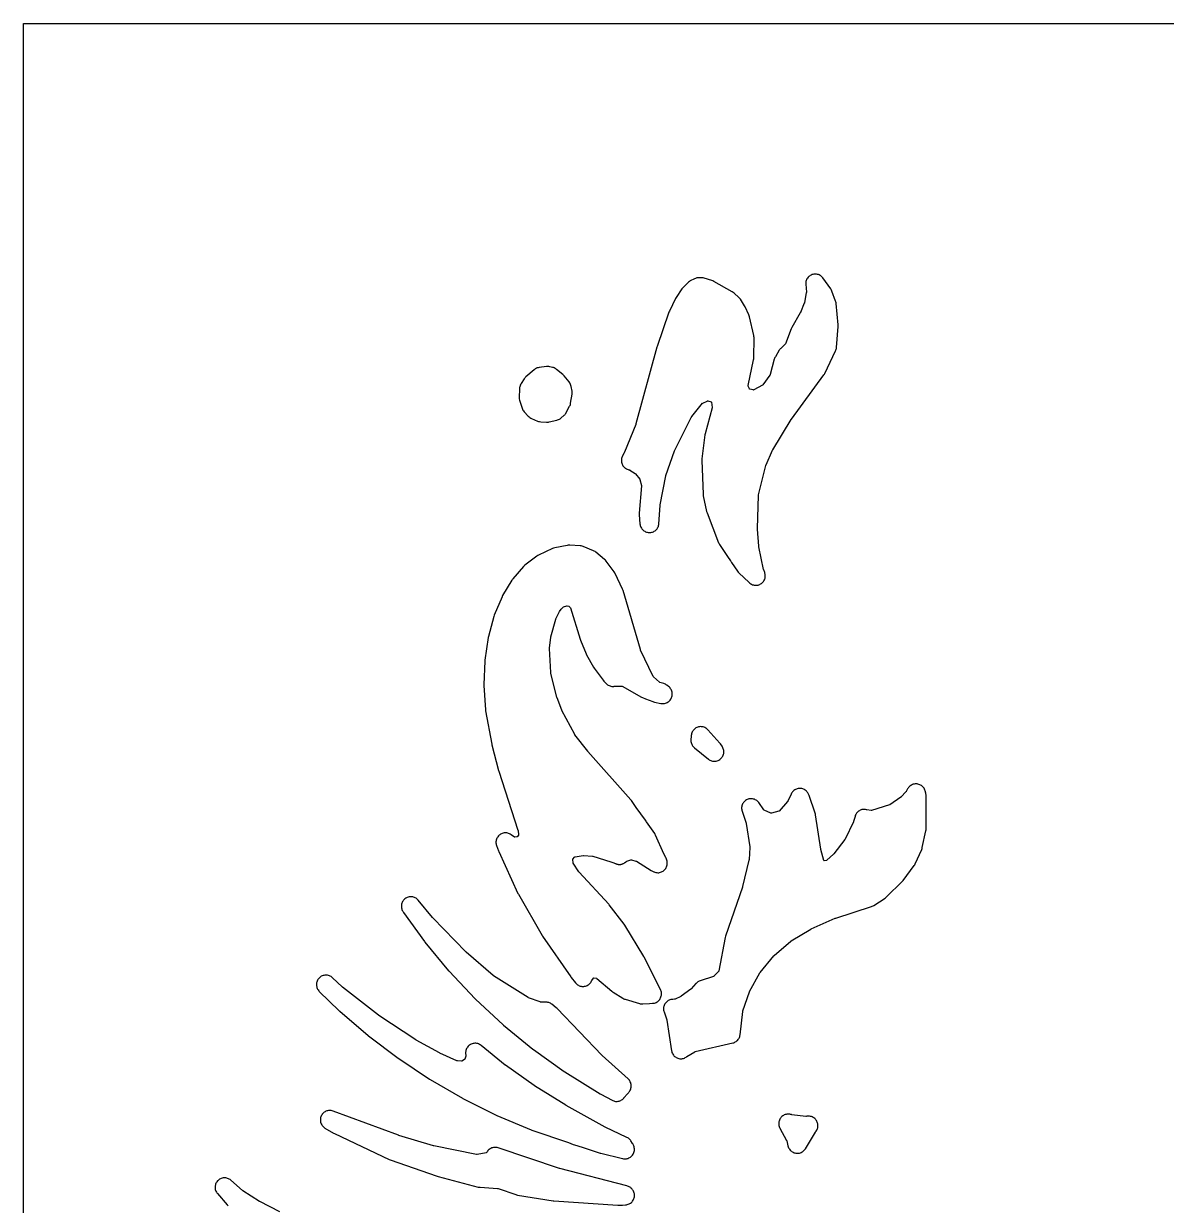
# Model space of a CAD drawing. Header units: millimetres. Extents: x 0 to 300, y 0 to 300.
# Drawn here: x 0 to 144.5, y 150.6 to 300 of the extents above; entities that cross this region are included whole.
import ezdxf

# ---------------------------------------------------------------- set-up
doc = ezdxf.new("R2010")
doc.units = ezdxf.units.MM
doc.layers.add('CUT', color=7, linetype='CONTINUOUS')

msp = doc.modelspace()

# ---------------------------------------------------------------- linework, layer by layer
at = {"layer": 'CUT'}
for points in [[(151.6802, 300), (299.6408, 300), (299.6689, 299.9986), (299.6703, 299.9705), (299.6703, 0.0295), (299.6689, 0.0014), (299.6408, 0), (150.7335, 0), (147.8556, 0), (0.0295, 0), (0.0014, 0.0014), (0, 0.0295), (0, 299.9705), (0.0014, 299.9986), (0.0295, 300), (149.1219, 300)], [(75.6094, 244.8819), (75.6028, 244.7645), (75.6078, 244.647), (75.6241, 244.5306), (75.6519, 244.4164), (75.6906, 244.3054), (75.74, 244.1987), (75.7996, 244.0974), (75.8689, 244.0024), (75.9471, 243.9147), (76.0335, 243.835), (76.1273, 243.7641), (76.2276, 243.7028), (76.3334, 243.6516), (76.4438, 243.6109), (76.5575, 243.5813), (76.6403, 243.5682), (76.6555, 243.5649), (76.6823, 243.5495), (77.336, 243.1252), (77.362, 243.1062), (77.3834, 243.0821), (77.9214, 242.404), (77.9369, 242.3826), (77.944, 242.3572), (78.1214, 241.5871), (78.1267, 241.5576), (78.126, 241.5276), (77.8659, 238.0701), (77.8626, 237.9803), (77.8659, 237.8904), (77.9517, 236.7467), (77.9659, 236.6314), (77.9913, 236.518), (78.0275, 236.4076), (78.0742, 236.3012), (78.131, 236.1999), (78.1973, 236.1045), (78.2726, 236.016), (78.356, 235.9351), (78.4469, 235.8627), (78.5443, 235.7995), (78.6474, 235.7459), (78.7552, 235.7026), (78.8667, 235.6699), (78.9808, 235.6481), (79.0965, 235.6375), (79.2127, 235.6381), (79.3282, 235.6499), (79.4421, 235.6729), (79.5533, 235.7068), (79.6606, 235.7512), (79.7631, 235.8058), (79.8599, 235.8701), (79.95, 235.9435), (80.0326, 236.0252), (80.1069, 236.1145), (80.1722, 236.2106), (80.2279, 236.3125), (80.2735, 236.4194), (80.3086, 236.5301), (80.3327, 236.6438), (80.3458, 236.7592), (80.4937, 239.0552), (80.5033, 239.1297), (81.2104, 242.8128), (81.2154, 242.8345), (81.222, 242.8557), (82.3251, 245.9901), (82.3558, 246.0622), (84.4822, 250.2565), (84.4976, 250.2834), (84.5156, 250.3085), (85.8588, 251.9823), (85.8772, 252.0031), (85.9018, 252.0158), (86.4616, 252.2717), (86.4868, 252.2819), (86.5136, 252.2773), (86.941, 252.1844), (86.9694, 252.1767), (86.9749, 252.1478), (87.0705, 251.4676), (87.0731, 251.4381), (87.067, 251.4091), (86.197, 248.1311), (86.1669, 247.9783), (85.7742, 244.9631), (85.7653, 244.8622), (85.7651, 244.7609), (85.9331, 240.494), (85.9411, 240.3947), (85.9573, 240.2964), (86.3697, 238.3173), (86.394, 238.2206), (86.4263, 238.1263), (87.8937, 234.3604), (87.9491, 234.2388), (88.0177, 234.124), (89.2003, 232.3746), (89.2282, 232.3242), (89.3787, 232.0816), (89.432, 232.0027), (89.4914, 231.9284), (89.5394, 231.873), (90.297, 230.7522), (90.3738, 230.6506), (90.461, 230.5577), (91.771, 229.3028), (91.8614, 229.2244), (91.9592, 229.1555), (92.0634, 229.0966), (92.1729, 229.0484), (92.2866, 229.0113), (92.4035, 228.9857), (92.5224, 228.9719), (92.642, 228.97), (92.7613, 228.9801), (92.8789, 229.0019), (92.9938, 229.0354), (93.1048, 229.0801), (93.2107, 229.1357), (93.3106, 229.2016), (93.4035, 229.277), (93.4884, 229.3614), (93.5644, 229.4537), (93.6309, 229.5532), (93.6871, 229.6589), (93.7326, 229.7695), (93.7668, 229.8842), (93.7894, 230.0017), (93.8001, 230.1209), (93.799, 230.2405), (93.786, 230.3595), (93.7611, 230.4765), (93.7248, 230.5905), (93.5959, 230.9344), (93.5887, 230.956), (93.5832, 230.9781), (92.9864, 233.8297), (92.9757, 233.9035), (92.7985, 236.0628), (92.7968, 236.1337), (92.9497, 240.3302), (92.9524, 240.3604), (92.958, 240.3902), (93.8727, 244.1375), (93.8798, 244.1621), (93.889, 244.1859), (94.6957, 246.0405), (94.7342, 246.1145), (97.0656, 249.9211), (97.0932, 249.9623), (101.2119, 255.5831), (101.2725, 255.6743), (101.3246, 255.7706), (102.6961, 258.6108), (102.7396, 258.7128), (102.7736, 258.8184), (102.7976, 258.9266), (102.8116, 259.0366), (103.0245, 261.6893), (103.0283, 261.7958), (103.0226, 261.9021), (102.7577, 264.6101), (102.7439, 264.7087), (102.722, 264.8057), (102.6921, 264.9006), (102.2303, 266.1804), (102.1864, 266.286), (102.1326, 266.3869), (102.0694, 266.4823), (101.0759, 267.838), (101.0006, 267.9307), (100.9165, 268.0154), (100.8244, 268.0914), (100.7252, 268.1578), (100.6199, 268.214), (100.5096, 268.2595), (100.3952, 268.2938), (100.278, 268.3166), (100.1592, 268.3276), (100.0398, 268.3268), (99.9211, 268.3141), (99.8043, 268.2896), (99.6904, 268.2537), (99.5807, 268.2067), (99.4762, 268.1489), (99.378, 268.0811), (99.287, 268.0039), (99.2041, 267.918), (99.1301, 267.8242), (99.0659, 267.7236), (99.0119, 267.6172), (98.9688, 267.5058), (98.937, 267.3908), (98.9167, 267.2731), (98.9083, 267.1541), (98.9117, 267.0347), (98.9902, 266.0349), (98.9911, 266.0085), (98.9874, 265.9825), (98.7448, 264.6921), (98.7379, 264.6634), (98.7283, 264.6356), (98.25, 263.4486), (98.2407, 263.4278), (98.2299, 263.4078), (97.1528, 261.5906), (97.1026, 261.4967), (97.061, 261.3988), (96.3607, 259.5245), (96.3503, 259.5001), (96.3322, 259.481), (95.7665, 258.9339), (95.6953, 258.8588), (95.6308, 258.7779), (95.5735, 258.6917), (95.0702, 257.8583), (95.0169, 257.76), (94.973, 257.6571), (94.9389, 257.5506), (94.4145, 255.6072), (94.4064, 255.5817), (94.3918, 255.5593), (93.498, 254.3138), (93.4812, 254.2925), (93.4578, 254.2786), (92.332, 253.677), (92.3054, 253.6644), (92.2764, 253.669), (91.823, 253.7641), (91.795, 253.7714), (91.7831, 253.7978), (91.6388, 254.1639), (91.6296, 254.1912), (91.6341, 254.2196), (92.3203, 257.4722), (92.3389, 257.5884), (92.3461, 257.7058), (92.3766, 260.2936), (92.3696, 260.438), (92.3453, 260.5805), (91.7967, 262.9313), (91.763, 263.0484), (91.7177, 263.1614), (91.2547, 264.1649), (91.1755, 264.3094), (90.6437, 265.1395), (90.5863, 265.2214), (90.5223, 265.2982), (90.4522, 265.3694), (89.8559, 265.926), (89.7443, 266.0183), (89.6223, 266.0964), (87.275, 267.4078), (87.164, 267.4626), (87.0479, 267.5056), (86.0629, 267.8136), (85.9368, 267.8456), (85.808, 267.8638), (85.6779, 267.8679), (85.3713, 267.8611), (85.2646, 267.8539), (85.1589, 267.8373), (85.0551, 267.8113), (84.954, 267.7762), (84.8564, 267.7322), (84.3123, 267.4569), (84.2018, 267.3934), (84.0987, 267.3186), (84.0041, 267.2333), (83.4014, 266.6287), (83.3251, 266.5446), (83.2571, 266.4536), (82.5318, 265.3809), (82.4494, 265.239), (81.6703, 263.6575), (81.6122, 263.5179), (80.1116, 259.1589), (80.0886, 259.0844), (77.4395, 249.3825), (77.4172, 249.3163), (75.9995, 245.7999), (75.9704, 245.7381), (75.7481, 245.3282), (75.6971, 245.2223), (75.6568, 245.1119), (75.6275, 244.998)], [(67.3057, 256.3475), (67.2111, 256.4057), (67.1116, 256.4549), (67.0079, 256.4946), (66.9009, 256.5246), (66.5468, 256.6065), (66.442, 256.6259), (66.3358, 256.6359), (66.2291, 256.6364), (66.1229, 256.6274), (65.1917, 256.5072), (65.0765, 256.4866), (64.9638, 256.4548), (64.8548, 256.4122), (64.7504, 256.3592), (64.6517, 256.2963), (64.5596, 256.2241), (63.5231, 255.3261), (63.4425, 255.2494), (63.3693, 255.1656), (63.3042, 255.0754), (62.9188, 254.4854), (62.8631, 254.391), (62.8163, 254.2918), (62.7786, 254.1888), (62.7506, 254.0828), (62.7323, 253.9747), (62.724, 253.8653), (62.688, 252.6721), (62.6916, 252.5359), (62.7107, 252.401), (62.7449, 252.2691), (63.033, 251.372), (63.0793, 251.2507), (63.1384, 251.1351), (63.2097, 251.0266), (63.2923, 250.9264), (63.8218, 250.3509), (63.9149, 250.2601), (64.0173, 250.1799), (64.1277, 250.1112), (64.245, 250.0549), (65.0076, 249.7384), (65.1332, 249.6943), (65.2629, 249.6644), (65.3951, 249.649), (66.142, 249.6038), (66.256, 249.6023), (66.3695, 249.6116), (66.4817, 249.6317), (67.4247, 249.847), (67.5383, 249.8789), (67.6481, 249.9218), (67.7532, 249.9752), (67.8526, 250.0387), (67.9453, 250.1117), (68.353, 250.4664), (68.4317, 250.5415), (68.5034, 250.6234), (68.5673, 250.7114), (68.623, 250.8049), (69.0511, 251.6038), (69.1079, 251.726), (69.1508, 251.8538), (69.179, 251.9856), (69.3567, 253.1245), (69.3698, 253.254), (69.3687, 253.3842), (69.3536, 253.5135), (69.2471, 254.1303), (69.2196, 254.2518), (69.1796, 254.3698), (69.1277, 254.483), (69.0642, 254.5902), (68.99, 254.6902), (68.3541, 255.4606), (68.2772, 255.5452), (68.1926, 255.6221), (67.3945, 256.2809)], [(61.2244, 197.6288), (61.1093, 197.6511), (60.9926, 197.6621), (60.8754, 197.6616), (60.7587, 197.6498), (60.6438, 197.6265), (60.5317, 197.5922), (60.4235, 197.5471), (60.3202, 197.4917), (60.2228, 197.4265), (60.1322, 197.352), (60.0493, 197.2691), (59.975, 197.1785), (59.9098, 197.081), (59.8544, 196.9777), (59.8094, 196.8694), (59.7751, 196.7573), (59.752, 196.6423), (59.7402, 196.5257), (59.7398, 196.4085), (59.7509, 196.2917), (59.7733, 196.1767), (59.8069, 196.0643), (60.0403, 195.4023), (60.0822, 195.2988), (62.5212, 190.009), (62.5708, 189.9129), (65.5835, 184.6775), (65.6365, 184.5936), (69.1947, 179.4463), (69.2488, 179.374), (69.8094, 178.6809), (69.887, 178.594), (69.9726, 178.515), (70.0655, 178.4447), (70.1648, 178.3837), (70.2695, 178.3327), (70.3787, 178.292), (70.4913, 178.2621), (70.6062, 178.2433), (70.7225, 178.2357), (70.8389, 178.2394), (70.9544, 178.2544), (71.0679, 178.2806), (71.1784, 178.3176), (71.2848, 178.3651), (71.386, 178.4227), (71.4812, 178.4899), (71.5694, 178.566), (71.6498, 178.6503), (71.7217, 178.742), (71.7843, 178.8402), (71.8371, 178.944), (71.8514, 178.9758), (71.8672, 179.0032), (72.0511, 179.288), (72.0678, 179.3112), (72.0963, 179.3103), (72.4337, 179.2834), (72.4645, 179.2793), (72.4891, 179.2602), (74.3843, 177.6244), (74.4594, 177.5646), (74.539, 177.511), (75.7962, 176.7367), (75.888, 176.6855), (75.9839, 176.6426), (76.0831, 176.6083), (77.8754, 176.0747), (77.9779, 176.049), (78.0822, 176.0324), (78.1876, 176.0251), (78.2933, 176.0271), (79.1337, 176.0801), (79.5462, 176.1061), (79.6637, 176.1193), (79.7794, 176.1441), (79.892, 176.1801), (80.0006, 176.227), (80.104, 176.2844), (80.2013, 176.3517), (80.2914, 176.4283), (80.3736, 176.5133), (80.4471, 176.606), (80.511, 176.7056), (80.5648, 176.8109), (80.608, 176.921), (80.6402, 177.0348), (80.661, 177.1512), (80.6702, 177.2691), (80.6678, 177.3874), (80.6537, 177.5048), (80.6282, 177.6203), (80.5914, 177.7327), (80.5437, 177.841), (78.4979, 181.9271), (78.45, 182.0138), (76.0198, 186.0063), (75.948, 186.1113), (74.073, 188.5633), (73.9994, 188.6505), (70.2447, 192.6978), (70.2282, 192.7171), (70.2134, 192.7379), (69.503, 193.8276), (69.4877, 193.854), (69.4842, 193.8843), (69.4591, 194.2786), (69.4586, 194.3058), (69.4747, 194.3279), (69.6865, 194.5918), (69.7064, 194.6143), (69.7357, 194.6212), (70.7443, 194.8059), (70.7703, 194.8094), (70.7963, 194.8085), (71.9288, 194.7161), (71.96, 194.7119), (71.9907, 194.7044), (74.2837, 194.0138), (74.519, 193.9311), (74.8445, 193.7799), (74.8509, 193.7773), (74.8938, 193.7571), (74.944, 193.7394), (74.9524, 193.736), (74.9608, 193.7335), (75.0085, 193.7167), (75.0553, 193.7054), (75.0641, 193.7027), (75.0745, 193.7007), (75.1268, 193.6881), (75.1695, 193.6822), (75.1785, 193.6805), (75.191, 193.6793), (75.2474, 193.6716), (75.2856, 193.6703), (75.2944, 193.6695), (75.3092, 193.6695), (75.369, 193.6674), (75.4025, 193.6697), (75.411, 193.6697), (75.4279, 193.6714), (75.4903, 193.6756), (75.5191, 193.6805), (75.5269, 193.6813), (75.5461, 193.6851), (75.6103, 193.696), (75.6341, 193.7026), (75.6412, 193.704), (75.6626, 193.7105), (75.7275, 193.7285), (75.7466, 193.7359), (75.7527, 193.7378), (75.7765, 193.7475), (75.8409, 193.7726), (75.8554, 193.7801), (75.8605, 193.7821), (75.8868, 193.7961), (75.9492, 193.828), (75.9595, 193.8347), (75.9634, 193.8368), (75.993, 193.8563), (76.0514, 193.8941), (76.0578, 193.8993), (76.0605, 193.9011), (76.0961, 193.93), (76.1463, 193.9702), (76.1494, 193.9733), (76.151, 193.9746), (76.2135, 194.0364), (76.233, 194.0556), (76.2339, 194.0565), (76.2652, 194.0906), (76.2946, 194.0999), (76.8118, 194.2347), (76.8414, 194.2409), (76.871, 194.2348), (77.4456, 194.0857), (77.4746, 194.0765), (77.5012, 194.0617), (79.3768, 192.8855), (79.4571, 192.8394), (79.5407, 192.7996), (79.6841, 192.738), (79.7304, 192.7181), (79.8425, 192.6764), (79.9582, 192.6461), (80.0763, 192.6275), (80.1956, 192.6207), (80.3151, 192.6258), (80.4335, 192.6428), (80.5495, 192.6715), (80.6622, 192.7116), (80.7703, 192.7627), (80.8727, 192.8243), (80.9686, 192.8958), (81.0568, 192.9764), (81.1366, 193.0655), (81.2071, 193.162), (81.2677, 193.2651), (81.3177, 193.3738), (81.3566, 193.4868), (81.3842, 193.6032), (81.3999, 193.7217), (81.4039, 193.8412), (81.3959, 193.9605), (81.376, 194.0784), (81.3446, 194.1937), (81.2949, 194.3457), (81.2568, 194.4464), (81.21, 194.5433), (80.9547, 195.0154), (79.9315, 197.3635), (79.8771, 197.4728), (79.8118, 197.576), (78.7808, 199.0368), (78.734, 199.1234), (78.6518, 199.2546), (77.4838, 200.8746), (76.872, 201.7415), (76.7887, 201.8465), (71.3699, 207.9469), (71.3443, 207.9778), (69.723, 210.0697), (69.7086, 210.0901), (69.6959, 210.1116), (68.0841, 213.1156), (68.0517, 213.1868), (67.4694, 214.725), (67.4485, 214.7914), (66.6757, 217.8734), (66.67, 217.9022), (66.6671, 217.9315), (66.5168, 220.9827), (66.5166, 221.0062), (66.5182, 221.0296), (66.6678, 222.4122), (66.6715, 222.4367), (66.6771, 222.4608), (67.295, 224.666), (67.3029, 224.6901), (67.3127, 224.7134), (67.7625, 225.6633), (67.9856, 225.9624), (68.2887, 226.2509), (68.6792, 226.3818), (68.71, 226.3903), (68.7415, 226.3851), (68.9607, 226.3371), (69.1337, 226.152), (69.1513, 226.1314), (69.1604, 226.1059), (70.3699, 222.1408), (70.4104, 222.0284), (71.1254, 220.3166), (71.1889, 220.1872), (72.0891, 218.5997), (72.1698, 218.4759), (73.2947, 216.9623), (73.3844, 216.8552), (73.6632, 216.5593), (73.7496, 216.4763), (73.8439, 216.4023), (73.9452, 216.3381), (74.0523, 216.2843), (74.1642, 216.2415), (74.2799, 216.21), (74.3981, 216.1903), (74.5178, 216.1824), (74.6376, 216.1865), (74.6846, 216.1929), (74.7504, 216.1982), (75.6303, 216.2243), (75.6571, 216.2239), (75.6811, 216.2118), (78.1272, 214.8335), (78.2824, 214.7601), (78.6655, 214.6115), (79.5752, 214.2587), (79.6747, 214.2251), (79.7767, 214.2003), (80.5972, 214.0383), (80.7142, 214.0212), (80.8324, 214.0156), (80.9505, 214.0217), (81.0675, 214.0395), (81.1821, 214.0686), (81.2934, 214.1089), (81.4001, 214.1599), (81.5013, 214.2213), (81.5959, 214.2922), (81.6831, 214.3722), (81.762, 214.4603), (81.8318, 214.5558), (81.8919, 214.6577), (81.9417, 214.765), (81.9807, 214.8767), (82.0085, 214.9917), (82.0248, 215.1088), (82.0295, 215.227), (82.0225, 215.3451), (82.004, 215.462), (81.974, 215.5764), (81.9329, 215.6873), (81.8811, 215.7937), (81.8191, 215.8944), (81.7475, 215.9886), (81.6669, 216.0752), (81.5782, 216.1535), (81.3572, 216.3299), (81.265, 216.3966), (81.1669, 216.4543), (81.0637, 216.5024), (80.9565, 216.5405), (80.4697, 216.688), (80.4395, 216.699), (80.4143, 216.719), (79.6469, 217.403), (79.6257, 217.4239), (79.6116, 217.4502), (78.0325, 220.7865), (78.0234, 220.8078), (78.016, 220.8298), (75.8094, 228.2996), (75.7812, 228.3836), (75.7468, 228.4652), (74.8243, 230.4512), (74.7668, 230.5601), (74.6984, 230.6625), (73.6722, 232.04), (73.5773, 232.1523), (73.4694, 232.2522), (72.364, 233.1559), (72.2693, 233.2258), (72.1683, 233.2862), (72.0617, 233.3363), (70.7754, 233.8665), (70.6516, 233.9097), (70.5239, 233.9392), (70.3937, 233.9546), (69.0625, 234.0386), (68.9582, 234.0406), (68.854, 234.0336), (68.7509, 234.0175), (67.1685, 233.7), (67.0317, 233.664), (66.9, 233.6122), (65.1245, 232.7892), (65.0107, 232.7288), (64.9039, 232.6566), (63.4069, 231.521), (63.3112, 231.4403), (63.2245, 231.35), (61.872, 229.7863), (61.8091, 229.7072), (61.7532, 229.623), (60.5826, 227.6907), (60.5387, 227.6117), (60.5009, 227.5296), (59.5214, 225.1734), (59.4714, 225.0274), (58.7807, 222.4854), (58.7522, 222.3506), (58.3205, 219.5024), (58.3078, 219.3679), (58.196, 216.4087), (58.1978, 216.2845), (58.3987, 213.2363), (58.4158, 213.0984), (59.1948, 208.8599), (59.2139, 208.7736), (60.06, 205.5335), (60.0804, 205.464), (62.5144, 198.0134), (62.5224, 197.9842), (62.5273, 197.9543), (62.5878, 197.4231), (62.5896, 197.3955), (62.5742, 197.3725), (62.4289, 197.1766), (62.4112, 197.1549), (62.384, 197.1488), (62.1317, 197.1044), (62.1023, 197.1007), (62.0775, 197.117), (61.647, 197.4319), (61.5491, 197.4964), (61.4454, 197.551), (61.3368, 197.5953)], [(84.4164, 209.0944), (84.4465, 208.983), (84.4871, 208.8751), (84.5379, 208.7715), (84.5983, 208.6733), (84.668, 208.5814), (84.7461, 208.4965), (84.832, 208.4196), (86.595, 206.9873), (86.6909, 206.917), (86.7934, 206.8565), (86.9013, 206.8064), (87.0137, 206.7673), (87.1294, 206.7395), (87.2473, 206.7233), (87.3662, 206.7188), (87.4849, 206.7262), (87.6024, 206.7452), (87.7174, 206.7758), (87.8288, 206.8177), (87.9355, 206.8703), (88.0364, 206.9333), (88.1306, 207.006), (88.2172, 207.0876), (88.2953, 207.1774), (88.364, 207.2745), (88.4229, 207.3779), (88.4712, 207.4867), (88.5084, 207.5997), (88.5343, 207.7158), (88.5486, 207.834), (88.5511, 207.9529), (88.5418, 208.0715), (88.5209, 208.1887), (88.4884, 208.3031), (88.4447, 208.4138), (88.3903, 208.5197), (88.3257, 208.6196), (88.1158, 208.9113), (88.0368, 209.0097), (86.5345, 210.692), (86.4521, 210.7757), (86.3619, 210.8509), (86.2648, 210.9169), (86.1617, 210.9732), (86.0536, 211.019), (85.9415, 211.0541), (85.8265, 211.0781), (85.7097, 211.0907), (85.5923, 211.0918), (85.4753, 211.0815), (85.3599, 211.0597), (85.2472, 211.0268), (85.1382, 210.983), (85.034, 210.9288), (84.9356, 210.8647), (84.844, 210.7912), (84.76, 210.7091), (84.6844, 210.6193), (84.6179, 210.5224), (84.5613, 210.4195), (84.5149, 210.3116), (84.4794, 210.1997), (84.4549, 210.0848), (84.4418, 209.9681), (84.4403, 209.8568), (84.438, 209.8232), (84.4015, 209.519), (84.4017, 209.519), (84.3919, 209.4384), (84.389, 209.3231), (84.3972, 209.2081)], [(81.8509, 176.5747), (81.7376, 176.5421), (81.628, 176.4986), (81.5233, 176.4445), (81.4243, 176.3804), (81.3322, 176.3069), (81.2477, 176.2247), (81.1716, 176.1346), (81.1048, 176.0375), (81.0478, 175.9343), (81.0012, 175.826), (80.9655, 175.7136), (80.941, 175.5983), (80.9279, 175.4811), (80.9263, 175.3632), (80.9364, 175.2458), (80.9579, 175.1299), (80.9907, 175.0166), (81.3312, 174.0257), (81.3387, 174.0001), (81.3439, 173.974), (81.9393, 170.1131), (81.9635, 169.9955), (81.9994, 169.8809), (82.0465, 169.7704), (82.1044, 169.6652), (82.1726, 169.5663), (82.2503, 169.4747), (82.3368, 169.3914), (82.4312, 169.3171), (82.5325, 169.2526), (82.6398, 169.1986), (82.7519, 169.1556), (82.8678, 169.124), (82.9862, 169.1041), (83.106, 169.0962), (83.2261, 169.1003), (83.3451, 169.1163), (83.4619, 169.1442), (83.5754, 169.1836), (83.6843, 169.2342), (83.7876, 169.2954), (83.8387, 169.333), (83.8872, 169.366), (84.884, 169.9831), (84.9128, 169.9988), (84.9442, 170.0078), (89.6893, 171.0922), (89.7992, 171.1229), (89.9057, 171.1639), (90.0079, 171.2149), (90.1047, 171.2753), (90.1954, 171.3446), (90.279, 171.4222), (90.355, 171.5075), (90.4224, 171.5995), (90.4808, 171.6976), (90.5297, 171.8007), (90.5685, 171.9081), (90.597, 172.0186), (90.6148, 172.1314), (90.9384, 175.0844), (90.9439, 175.1172), (90.9529, 175.1491), (91.7812, 177.5549), (91.7908, 177.5794), (91.8026, 177.6028), (93.107, 179.9508), (93.1215, 179.9744), (93.1381, 179.9965), (94.8916, 182.1123), (94.9086, 182.1312), (94.9271, 182.1485), (97.0359, 183.9574), (97.0551, 183.9725), (97.0755, 183.986), (99.5423, 185.4836), (99.6114, 185.5197), (102.6452, 186.8578), (102.703, 186.8798), (107.2334, 188.3418), (107.3339, 188.3793), (107.4307, 188.4257), (107.523, 188.4805), (108.9509, 189.4171), (109.0467, 189.487), (109.1352, 189.566), (111.1152, 191.5184), (111.1761, 191.583), (111.232, 191.652), (112.6314, 193.5146), (112.705, 193.6247), (112.766, 193.7424), (113.5793, 195.5471), (113.6256, 195.6667), (113.659, 195.7906), (114.1147, 197.9341), (114.1344, 198.0586), (114.1409, 198.1844), (114.1381, 202.359), (114.1335, 202.4641), (114.1196, 202.5683), (114.0967, 202.671), (114.0172, 202.9653), (113.9803, 203.0791), (113.9322, 203.1886), (113.8735, 203.2928), (113.8048, 203.3907), (113.7266, 203.4812), (113.6398, 203.5635), (113.5452, 203.6367), (113.4438, 203.7001), (113.3366, 203.7532), (113.2247, 203.7953), (113.1091, 203.826), (112.991, 203.8451), (112.8716, 203.8524), (112.7521, 203.8477), (112.6337, 203.8312), (112.5174, 203.8029), (112.4046, 203.7632), (112.2963, 203.7125), (112.1936, 203.6513), (112.0974, 203.5801), (112.0089, 203.4997), (111.9288, 203.4109), (111.8579, 203.3146), (111.7969, 203.2117), (111.62, 202.8757), (111.6059, 202.8517), (111.5876, 202.8308), (110.9853, 202.2029), (110.9631, 202.182), (110.9389, 202.1635), (109.5531, 201.2108), (109.5277, 201.1952), (109.4998, 201.185), (107.2389, 200.4777), (107.2101, 200.4703), (107.1807, 200.4747), (106.6339, 200.5845), (106.5989, 200.5934), (106.4848, 200.6165), (106.3689, 200.6284), (106.2525, 200.629), (106.1365, 200.6184), (106.0222, 200.5965), (105.9104, 200.5637), (105.8024, 200.5202), (105.6992, 200.4665), (105.6016, 200.4029), (105.5106, 200.3303), (105.4271, 200.2491), (105.3518, 200.1602), (105.2856, 200.0645), (105.2289, 199.9628), (105.1823, 199.8561), (105.1463, 199.7453), (104.9698, 199.0969), (104.9612, 199.0703), (104.9502, 199.0446), (103.8886, 196.8624), (103.8741, 196.836), (103.857, 196.8112), (102.4758, 195.0102), (102.4581, 194.9892), (102.4385, 194.9699), (101.5701, 194.1884), (101.5491, 194.1711), (101.5221, 194.1675), (101.2534, 194.1436), (101.2248, 194.1425), (101.2158, 194.1696), (100.8332, 195.5362), (100.818, 195.6063), (100.1496, 199.9327), (100.1295, 200.0339), (100.1007, 200.133), (99.3399, 202.3888), (99.2745, 202.5452), (99.2351, 202.6235), (99.1771, 202.7258), (99.1093, 202.8219), (99.0325, 202.911), (98.9473, 202.9921), (98.8546, 203.0644), (98.7553, 203.1274), (98.6503, 203.1803), (98.5406, 203.2227), (98.4273, 203.2542), (98.3114, 203.2744), (98.1941, 203.2831), (98.0765, 203.2804), (97.9598, 203.2661), (97.845, 203.2405), (97.7333, 203.2038), (97.6257, 203.1563), (97.5233, 203.0985), (97.427, 203.031), (97.3378, 202.9544), (97.2565, 202.8694), (97.1839, 202.7768), (97.1208, 202.6776), (97.0676, 202.5727), (96.6616, 201.6632), (96.6475, 201.6355), (96.6279, 201.6114), (95.5604, 200.4248), (95.5401, 200.4043), (95.5126, 200.3957), (94.5649, 200.1489), (94.5363, 200.1429), (94.5093, 200.154), (93.66, 200.551), (93.6332, 200.5652), (93.6142, 200.589), (92.9767, 201.4802), (92.9036, 201.5726), (92.8217, 201.6573), (92.732, 201.7335), (92.6352, 201.8007), (92.5323, 201.8579), (92.4242, 201.9049), (92.3121, 201.941), (92.197, 201.9659), (92.08, 201.9795), (91.9622, 201.9815), (91.8448, 201.9719), (91.7289, 201.9509), (91.6157, 201.9186), (91.5061, 201.8754), (91.4013, 201.8217), (91.3023, 201.7579), (91.21, 201.6847), (91.1253, 201.6028), (91.0491, 201.5131), (90.982, 201.4162), (90.9247, 201.3133), (90.8778, 201.2053), (90.8417, 201.0931), (90.8168, 200.978), (90.8033, 200.861), (90.8014, 200.7432), (90.8109, 200.6258), (90.832, 200.51), (90.8643, 200.3967), (91.3779, 198.8824), (91.3853, 198.8568), (91.3904, 198.8307), (91.8317, 195.8901), (91.8347, 195.8592), (91.8345, 195.8282), (91.7431, 194.2754), (91.7403, 194.2483), (91.735, 194.2216), (90.9101, 190.864), (90.8955, 190.8142), (88.781, 184.5919), (88.7383, 184.43), (87.9366, 180.2136), (87.93, 180.1863), (87.9117, 180.165), (87.3092, 179.5278), (87.2875, 179.5071), (87.2595, 179.4966), (85.5541, 178.9533), (85.4507, 178.915), (85.3512, 178.8674), (85.2564, 178.8109), (85.1673, 178.7459), (85.0845, 178.6729), (85.0088, 178.5927), (84.4343, 177.9252), (84.4089, 177.8991), (84.3804, 177.8762), (83.1496, 177.0058), (83.1295, 176.9928), (83.1084, 176.9814), (82.3895, 176.6293), (82.3607, 176.617), (82.3295, 176.6143), (82.0843, 176.6059), (81.9669, 176.596)], [(49.5361, 189.4411), (49.4311, 189.4909), (49.3218, 189.5302), (49.2092, 189.5588), (49.0943, 189.5764), (48.9783, 189.5828), (48.8622, 189.5779), (48.7471, 189.5618), (48.6341, 189.5347), (48.5243, 189.4968), (48.4187, 189.4484), (48.3182, 189.39), (48.2238, 189.3222), (48.1365, 189.2456), (48.057, 189.1609), (47.986, 189.0689), (47.9242, 188.9705), (47.8723, 188.8665), (47.8307, 188.758), (47.7997, 188.646), (47.7798, 188.5316), (47.7709, 188.4157), (47.7734, 188.2995), (47.787, 188.1842), (47.8118, 188.0706), (47.8474, 187.96), (47.8936, 187.8534), (47.9498, 187.7517), (47.9956, 187.6777), (48.0408, 187.6098), (50.6922, 183.9095), (50.7439, 183.8425), (53.7522, 180.2147), (53.8057, 180.1544), (57.0959, 176.689), (57.1476, 176.6377), (60.6268, 173.3924), (60.6859, 173.3408), (64.4041, 170.3015), (64.471, 170.2506), (68.3748, 167.4919), (68.4344, 167.4525), (72.9335, 164.659), (72.99, 164.6261), (74.4118, 163.8472), (74.5157, 163.7966), (74.624, 163.7563), (74.7357, 163.7265), (74.8497, 163.7077), (74.965, 163.6999), (75.0805, 163.7032), (75.1952, 163.7176), (75.308, 163.743), (75.4178, 163.7791), (75.5236, 163.8256), (75.6244, 163.8821), (75.7193, 163.948), (75.8075, 164.0228), (75.8881, 164.1056), (75.9271, 164.1499), (76.3717, 164.6537), (76.4961, 164.7947), (76.5463, 164.8515), (76.6194, 164.943), (76.6833, 165.0412), (76.7372, 165.1451), (76.7808, 165.2538), (76.8136, 165.3663), (76.8353, 165.4814), (76.8456, 165.598), (76.8445, 165.7151), (76.832, 165.8316), (76.8083, 165.9462), (76.7734, 166.0581), (76.7278, 166.1659), (76.672, 166.2689), (76.6063, 166.3658), (76.5316, 166.456), (76.4483, 166.5384), (73.1542, 169.4966), (73.1212, 169.5286), (67.4807, 175.4335), (67.3652, 175.5396), (66.8135, 175.9835), (66.7225, 176.0499), (66.6255, 176.1076), (66.5236, 176.1559), (66.4177, 176.1944), (66.3085, 176.2228), (66.1972, 176.2408), (66.0847, 176.2483), (65.4033, 176.2616), (65.3708, 176.264), (65.3396, 176.2734), (63.8638, 176.8083), (63.8344, 176.8207), (63.8066, 176.8362), (59.4117, 179.598), (59.3927, 179.6109), (59.3747, 179.6253), (55.9723, 182.5783), (55.9354, 182.6131), (51.7345, 186.9332), (51.7029, 186.9684), (49.8941, 189.1489), (49.8156, 189.2347), (49.7293, 189.3124), (49.6358, 189.3814)], [(38.6665, 179.5899), (38.5552, 179.6268), (38.4407, 179.6526), (38.3243, 179.6672), (38.2071, 179.6703), (38.0901, 179.662), (37.9744, 179.6422), (37.8613, 179.6113), (37.7517, 179.5695), (37.6467, 179.5172), (37.5473, 179.4548), (37.4545, 179.3831), (37.3691, 179.3026), (37.292, 179.2142), (37.2239, 179.1187), (37.1655, 179.017), (37.1172, 178.9101), (37.0797, 178.799), (37.0531, 178.6847), (37.0378, 178.5684), (37.034, 178.4512), (37.0416, 178.3341), (37.0607, 178.2184), (37.0909, 178.105), (37.1321, 177.9952), (37.1837, 177.8899), (37.2455, 177.7901), (37.3166, 177.6969), (37.3965, 177.611), (39.916, 175.1569), (39.9747, 175.1034), (43.561, 172.0451), (43.6148, 172.0018), (47.3767, 169.1502), (47.4393, 169.1059), (51.3484, 166.5184), (51.4089, 166.4809), (55.4874, 164.1165), (55.5498, 164.0828), (59.7531, 161.9674), (59.8253, 161.9341), (64.1738, 160.0954), (64.2593, 160.0631), (68.8904, 158.5086), (69.5141, 158.2472), (69.6535, 158.1986), (70.6376, 157.9222), (72.9057, 157.1609), (73.0035, 157.1327), (75.7589, 156.4615), (75.874, 156.4393), (75.9907, 156.4285), (76.1078, 156.4291), (76.2244, 156.4412), (76.3392, 156.4645), (76.4512, 156.499), (76.5593, 156.5442), (76.6625, 156.5997), (76.7598, 156.665), (76.8502, 156.7395), (76.933, 156.8225), (77.0072, 156.9131), (77.0723, 157.0106), (77.1275, 157.1139), (77.1342, 157.1281), (77.1801, 157.239), (77.2147, 157.354), (77.2376, 157.4719), (77.2486, 157.5915), (77.2476, 157.7116), (77.2346, 157.831), (77.2097, 157.9485), (77.1732, 158.0629), (77.1254, 158.1731), (77.0763, 158.2613), (77.069, 158.2779), (77.0104, 158.382), (76.8095, 158.7011), (76.7435, 158.7954), (76.6689, 158.883), (76.5862, 158.963), (76.4962, 159.0347), (76.3997, 159.0975), (76.2977, 159.1507), (73.5292, 160.4309), (68.6079, 163.1911), (68.5855, 163.2043), (64.5917, 165.6778), (64.5601, 165.6988), (60.9521, 168.2631), (60.921, 168.2867), (57.8563, 170.78), (57.7593, 170.8511), (57.6558, 170.9122), (57.5466, 170.9625), (57.4329, 171.0017), (57.3159, 171.0294), (57.1967, 171.0452), (57.0766, 171.0489), (56.9566, 171.0407), (56.8381, 171.0204), (56.7222, 170.9885), (56.6101, 170.945), (56.5029, 170.8906), (56.4017, 170.8257), (56.3074, 170.7511), (56.2212, 170.6673), (56.1437, 170.5754), (56.0758, 170.4761), (56.0182, 170.3706), (55.9715, 170.2598), (55.936, 170.145), (55.9123, 170.0271), (55.9004, 169.9075), (55.9006, 169.7872), (55.9157, 169.4954), (55.9158, 169.4678), (55.9084, 169.4413), (55.7829, 169.0608), (55.7717, 169.032), (55.7476, 169.0126), (55.4395, 168.7904), (55.4137, 168.7738), (55.3831, 168.7753), (54.8578, 168.8299), (54.8271, 168.8347), (54.798, 168.8458), (52.6356, 169.8022), (52.5892, 169.8252), (49.6402, 171.4472), (49.5981, 171.4727), (44.92, 174.5709), (44.8829, 174.5975), (40.3229, 178.1447), (40.2779, 178.1833), (39.0606, 179.3404), (38.9717, 179.417), (38.8758, 179.4845), (38.7737, 179.5423)], [(38.6787, 162.5562), (38.5609, 162.5457), (38.4448, 162.5237), (38.3313, 162.4903), (38.2217, 162.446), (38.117, 162.3911), (38.0182, 162.3261), (37.9263, 162.2517), (37.8422, 162.1687), (37.7666, 162.0777), (37.7004, 161.9798), (37.6441, 161.8758), (37.5983, 161.7668), (37.5634, 161.6538), (37.5399, 161.5379), (37.5279, 161.4203), (37.5275, 161.3021), (37.5387, 161.1844), (37.5615, 161.0683), (37.5955, 160.9551), (37.6406, 160.8458), (37.6962, 160.7415), (37.7618, 160.6431), (37.8367, 160.5516), (37.9203, 160.468), (38.0117, 160.393), (38.1101, 160.3274), (39.1952, 159.6782), (39.3005, 159.6221), (46.2329, 156.3608), (46.3475, 156.3139), (52.3145, 154.2267), (52.4088, 154.198), (57.5002, 152.8743), (57.6119, 152.8509), (57.7254, 152.8382), (59.9477, 152.6958), (59.9743, 152.6928), (60, 152.6852), (62.2417, 151.9096), (62.3431, 151.8795), (62.4468, 151.8584), (66.9592, 151.1453), (67.0636, 151.1335), (75.1355, 150.5747), (75.2775, 150.5732), (75.6503, 150.5916), (75.6755, 150.5912), (75.7291, 150.5955), (76.1143, 150.6145), (76.2316, 150.6261), (76.3472, 150.6491), (76.4599, 150.6834), (76.5688, 150.7286), (76.6727, 150.7842), (76.7706, 150.8497), (76.8617, 150.9245), (76.945, 151.0079), (77.0197, 151.0991), (77.085, 151.1971), (77.1405, 151.3011), (77.1855, 151.4101), (77.2196, 151.5229), (77.2424, 151.6385), (77.2538, 151.7558), (77.2536, 151.8736), (77.2419, 151.9909), (77.2188, 152.1065), (77.1844, 152.2192), (77.1391, 152.328), (77.0833, 152.4318), (77.0177, 152.5297), (76.9428, 152.6207), (76.8593, 152.7038), (76.768, 152.7784), (76.6946, 152.8326), (76.5989, 152.8965), (76.4975, 152.9508), (76.3914, 152.9952), (76.2815, 153.0293), (67.8191, 155.2124), (67.7782, 155.2246), (60.0162, 157.8284), (59.9021, 157.8605), (59.7855, 157.8812), (59.6673, 157.8903), (59.5489, 157.8876), (59.4313, 157.8734), (59.3156, 157.8476), (59.2031, 157.8105), (59.0948, 157.7625), (58.9917, 157.704), (58.8949, 157.6357), (58.8053, 157.5581), (58.7238, 157.4721), (58.6512, 157.3785), (58.551, 157.2352), (58.5337, 157.2128), (58.5062, 157.2061), (57.3489, 156.9805), (57.3198, 156.9763), (57.2908, 156.9808), (51.8977, 158.0866), (51.8472, 158.0992), (47.4594, 159.4038), (47.422, 159.4163), (39.143, 162.4825), (39.0302, 162.518), (38.9145, 162.5423), (38.7969, 162.5551)], [(96.6512, 162.0951), (96.5353, 162.0849), (96.421, 162.0635), (96.3093, 162.0312), (96.2012, 161.9882), (96.0978, 161.9349), (96, 161.8719), (95.9088, 161.7997), (95.8251, 161.719), (95.7495, 161.6306), (95.6828, 161.5353), (95.6257, 161.434), (95.5786, 161.3276), (95.5421, 161.2172), (95.5165, 161.1038), (95.5019, 160.9884), (95.4986, 160.8721), (95.5065, 160.7561), (95.5257, 160.6413), (95.5558, 160.529), (95.5967, 160.4201), (95.648, 160.3157), (96.5002, 158.7731), (96.5125, 158.7482), (96.5199, 158.7216), (96.67, 158.0703), (96.7022, 157.9564), (96.7454, 157.8463), (96.7993, 157.741), (96.8633, 157.6415), (96.9368, 157.5488), (97.0191, 157.4637), (97.1093, 157.3872), (97.2066, 157.32), (97.3101, 157.2626), (97.4187, 157.2157), (97.5315, 157.1798), (97.6472, 157.1551), (97.7647, 157.1419), (97.883, 157.1404), (98.0009, 157.1505), (98.1172, 157.1722), (98.2308, 157.2053), (98.3406, 157.2493), (98.4455, 157.304), (98.5446, 157.3687), (98.6367, 157.4429), (98.7212, 157.5257), (98.797, 157.6165), (98.8636, 157.7144), (100.1486, 159.8193), (100.1616, 159.8389), (100.1906, 159.8758), (100.1904, 159.876), (100.2474, 159.9501), (100.3096, 160.0496), (100.3617, 160.1548), (100.4033, 160.2645), (100.434, 160.3777), (100.4535, 160.4935), (100.4616, 160.6105), (100.4582, 160.7278), (100.4434, 160.8442), (100.4172, 160.9586), (100.3801, 161.0699), (100.3322, 161.1771), (100.2741, 161.279), (100.2063, 161.3748), (100.1295, 161.4635), (100.0444, 161.5443), (99.9518, 161.6164), (99.8526, 161.6791), (99.7478, 161.7318), (99.6383, 161.774), (99.5252, 161.8053), (99.4096, 161.8255), (99.2926, 161.8342), (99.1753, 161.8315), (99.0588, 161.8173), (98.9637, 161.801), (98.9351, 161.7975), (98.9063, 161.7995), (97.1591, 162.0106), (97.1321, 162.0151), (97.1082, 162.0238), (96.9971, 162.0582), (96.8831, 162.0817), (96.7675, 162.094)]]:
    msp.add_lwpolyline(points, close=True, dxfattribs=at)
msp.add_lwpolyline([(32.394, 149.7331), (29.8634, 151.0279), (29.8119, 151.0575), (27.7163, 152.4068), (27.6981, 152.4195), (27.6809, 152.4335), (26.2025, 153.7309), (26.1113, 153.8035), (26.0134, 153.8668), (25.9098, 153.9204), (25.8015, 153.9637), (25.6895, 153.9962), (25.5749, 154.0177), (25.4588, 154.028), (25.3422, 154.027), (25.2262, 154.0147), (25.112, 153.9911), (25.0006, 153.9566), (24.8931, 153.9115), (24.7905, 153.8561), (24.6937, 153.791), (24.6037, 153.7168), (24.5214, 153.6343), (24.4474, 153.5441), (24.3825, 153.4472), (24.3274, 153.3445), (24.2825, 153.2369), (24.2482, 153.1254), (24.2249, 153.0111), (24.2128, 152.8952), (24.2121, 152.7785), (24.2226, 152.6624), (24.2444, 152.5479), (24.2772, 152.436), (24.3207, 152.3278), (24.3745, 152.2243), (24.4381, 152.1265), (24.5109, 152.0354), (25.757, 150.6219), (25.8756, 150.5049)], dxfattribs=at)

doc.saveas('drawing.dxf')
